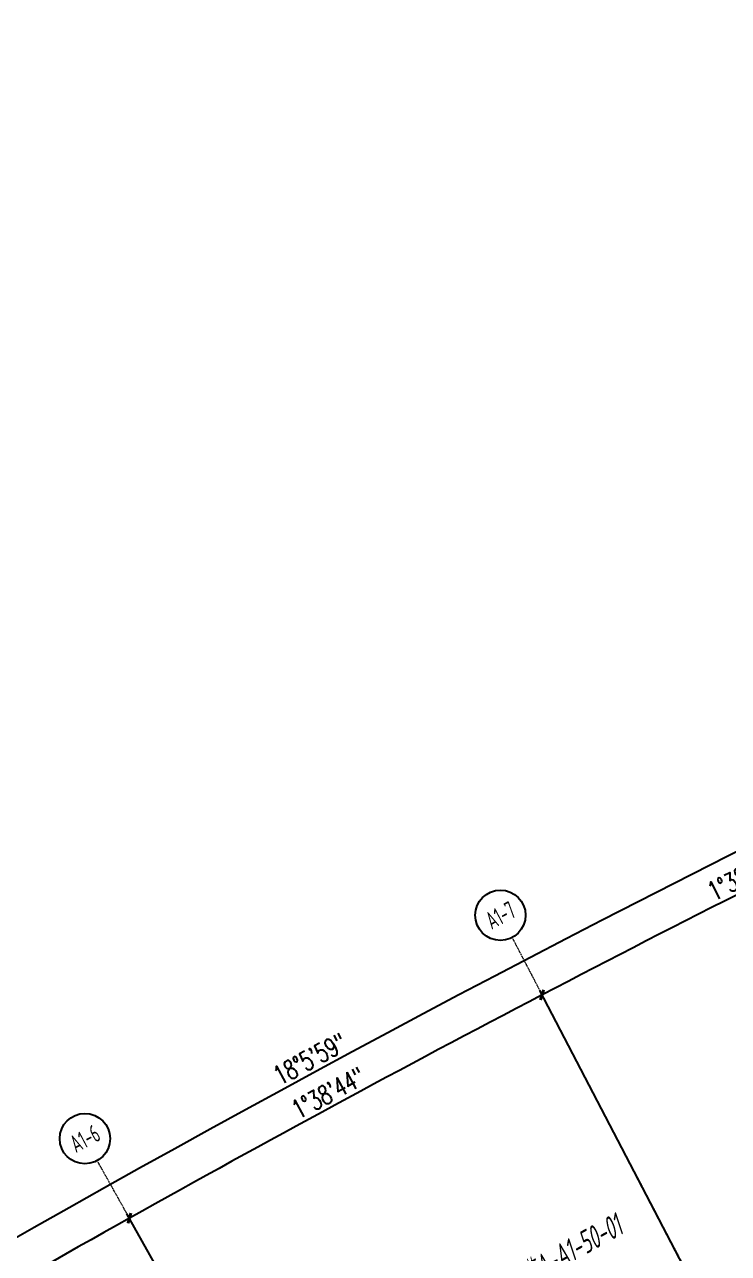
# Model space of a CAD drawing. Header units: millimetres. Extents: x 0 to 12095980, y -6694179 to 0.
# Drawn here: x 11618235 to 11632212, y -6411770 to -6387378 of the extents above; entities that cross this region are included whole.
import ezdxf
from ezdxf.enums import TextEntityAlignment as Align

# ---------------------------------------------------------------- set-up
doc = ezdxf.new("R2010")
doc.units = ezdxf.units.MM
doc.header["$LTSCALE"] = 10
doc.linetypes.add('A1-RG-AXIS$0$CENTER', pattern=[50.8, 31.75, -6.35, 6.35, -6.35])
doc.linetypes.add('A1-RI-F2$0$HIDDEN2', pattern=[0.1875, 0.125, -0.0625])
for name, color, linetype in [('A1-RD-2F$0$A-DIMS-1：100', 1, 'Continuous'), ('A1-RG-AXIS$0$A-SYMB-NAME', 13, 'Continuous'), ('A1-RG-AXIS$0$A2-RG-AXIS-150$0$A-DIMS-100', 1, 'Continuous'), ('A1-RI-F2$0$A-FUZHUXIAN', 55, 'A1-RI-F2$0$HIDDEN2'), ('A1-RI-F2$0$A-TEXT', 4, 'Continuous'), ('A1-RI-F2$0$A-TEXT1', 4, 'Continuous')]:
    doc.layers.add(name, color=color, linetype=linetype)
doc.layers.add('A1-RG-AXIS$0$A-GRID', color=1, linetype='A1-RG-AXIS$0$CENTER', lineweight=9)
doc.styles.add('A1-RD-2F$0$XD2008', font='xd-hzs.shx', dxfattribs={"width": 0.7, "bigfont": 'xd-hztxt.shx'})
doc.styles.add('A1-RG-AXIS$0$A1-RG-AXIS$0$XD2008', font='xd-hzs.shx', dxfattribs={"width": 0.7, "bigfont": 'xd-hztxt.shx'})
doc.styles.add('A1-RG-AXIS$0$A2-RG-AXIS-150$0$XD2008', font='romans.shx', dxfattribs={"width": 0.7})
doc.styles.add('A1-RI-F2$0$ECADI', font='gbeitc.shx', dxfattribs={"width": 0.7, "bigfont": 'gbcbig.shx'})
doc.dimstyles.new('A1-RD-2F$0$XD100$0', dxfattribs={"dimscale": 100, "dimtxt": 3.5, "dimasz": 2, "dimexe": 1, "dimexo": 2, "dimgap": 1, "dimtad": 1, "dimdec": 0, "dimdsep": 46, "dimtxsty": 'A1-RD-2F$0$XD2008', "dimblk": 'A1-RD-2F$0$_ArchTick', "dimblk1": 'A1-RD-2F$0$_ArchTick', "dimblk2": 'A1-RD-2F$0$_ArchTick', "dimsah": 1, "dimcen": 2.5, "dimclrd": 1, "dimclre": 1, "dimclrt": 4, "dimaunit": 1, "dimadec": 0, "dimazin": 0, "dimtfac": 1, "dimtdec": 0, "dimtix": 1, "dimtmove": 2, "dimatfit": 3, "dimfxl": 1, "dimtolj": 1, "dimtzin": 0, "dimarcsym": 0})
doc.dimstyles.new('A1-RG-AXIS$0$A2-RG-AXIS-150$0$XD100', dxfattribs={"dimscale": 100, "dimtxt": 5.5, "dimasz": 1.5, "dimexe": 1, "dimexo": 2, "dimgap": 0.5, "dimtad": 1, "dimdec": 0, "dimdsep": 46, "dimtxsty": 'A1-RG-AXIS$0$A2-RG-AXIS-150$0$XD2008', "dimblk": 'A1-RG-AXIS$0$A2-RG-AXIS-150$0$_ArchTick', "dimcen": 2.5, "dimclrt": 4, "dimaunit": 1, "dimadec": 3, "dimazin": 0, "dimtfac": 1, "dimtdec": 0, "dimtix": 1, "dimtmove": 0, "dimatfit": 3, "dimfxl": 1, "dimtolj": 1, "dimtzin": 0, "dimarcsym": 0})

# ---------------------------------------------------------------- blocks, each defined once
blk = doc.blocks.new('A1-RD-2F$0$_ArchTick')
at = {"color": 0, "linetype": 'ByBlock', "const_width": 0.4}
blk.add_lwpolyline([(-0.5, -0.5), (0.5, 0.5)], dxfattribs=at)
blk = doc.blocks.new('*D707')
at = {"layer": 'A1-RD-2F$0$A-DIMS-1：100', "color": 1, "linetype": 'ByBlock', "lineweight": -2, "transparency": 16777216}
for p, q in [((11634453, -6411972), (11634035, -6411161)), ((11634081, -6411250), (11632081, -6412282)), ((11632453, -6413003), (11632035, -6412193))]:
    blk.add_line(p, q, dxfattribs=at)
at = {"layer": 'A1-RD-2F$0$A-DIMS-1：100', "color": 1, "linetype": 'ByBlock', "lineweight": -2, "transparency": 16777216, "xscale": 100, "yscale": 100, "zscale": 100}
for p, rotation in [((11634081, -6411250), 27.28962171275691), ((11632081, -6412282), 207.2896217127569)]:
    blk.add_blockref('A1-RD-2F$0$_ArchTick', p, dxfattribs=dict(at, rotation=rotation))
at = {"layer": 'A1-RD-2F$0$A-DIMS-1：100', "color": 4, "linetype": 'ByBlock', "transparency": 16777216, "insert": (11632955, -6411522), "char_height": 350, "attachment_point": 5, "rotation": 27.2896, "style": 'A1-RD-2F$0$XD2008'}
blk.add_mtext('\\A1;2250', dxfattribs=at)
blk = doc.blocks.new('A1-RG-AXIS$0$A2-RG-AXIS-150$0$_ArchTick')
at = {"color": 0, "linetype": 'ByBlock', "const_width": 0.4}
blk.add_lwpolyline([(-0.5, -0.5), (0.5, 0.5)], dxfattribs=at)
blk = doc.blocks.new('*D722')
at = {"layer": 'A1-RG-AXIS$0$A2-RG-AXIS-150$0$A-DIMS-100', "color": 0, "lineweight": -2, "ltscale": 3, "transparency": 16777216}
for p, q in [((11670910, -6387267), (11670916, -6387284)), ((11580897, -6435951), (11580908, -6435965))]:
    blk.add_line(p, q, dxfattribs=at)
blk.add_arc((11778732, -6694179), 325182, 109.35703, 127.45663, dxfattribs=at)
at = {"layer": 'A1-RG-AXIS$0$A2-RG-AXIS-150$0$A-DIMS-100', "color": 0, "lineweight": -2, "ltscale": 3, "transparency": 16777216, "xscale": 150, "yscale": 150, "zscale": 150}
for p, rotation in [((11670949, -6387378), 19.35703132825471), ((11580969, -6436044), 217.4566338573137)]:
    blk.add_blockref('A1-RG-AXIS$0$A2-RG-AXIS-150$0$_ArchTick', p, dxfattribs=dict(at, rotation=rotation))
at = {"layer": 'A1-RG-AXIS$0$A2-RG-AXIS-150$0$A-DIMS-100', "color": 4, "ltscale": 3, "transparency": 16777216, "insert": (11623903, -6407911), "char_height": 375, "attachment_point": 5, "rotation": 28.4068, "style": 'A1-RG-AXIS$0$A2-RG-AXIS-150$0$XD2008'}
blk.add_mtext('\\A1;18°5\'59"', dxfattribs=at)
blk = doc.blocks.new('*D732')
at = {"layer": 'A1-RG-AXIS$0$A2-RG-AXIS-150$0$A-DIMS-100', "color": 0, "lineweight": -2, "ltscale": 3, "transparency": 16777216}
for p, q in [((11640117, -6409202), (11636786, -6402354)), ((11631991, -6413300), (11628465, -6406550))]:
    blk.add_line(p, q, dxfattribs=at)
blk.add_arc((11778732, -6694179), 324415, 115.9387, 117.58412, dxfattribs=at)
at = {"layer": 'A1-RG-AXIS$0$A2-RG-AXIS-150$0$A-DIMS-100', "color": 0, "lineweight": -2, "ltscale": 3, "transparency": 16777216, "xscale": 150, "yscale": 150, "zscale": 150}
for p, rotation in [((11636830, -6402444), 25.93870497519525), ((11628511, -6406639), 207.5841233869291)]:
    blk.add_blockref('A1-RG-AXIS$0$A2-RG-AXIS-150$0$_ArchTick', p, dxfattribs=dict(at, rotation=rotation))
at = {"layer": 'A1-RG-AXIS$0$A2-RG-AXIS-150$0$A-DIMS-100', "color": 4, "ltscale": 3, "transparency": 16777216, "insert": (11632532, -6404268), "char_height": 375, "attachment_point": 5, "rotation": 26.7614, "style": 'A1-RG-AXIS$0$A2-RG-AXIS-150$0$XD2008'}
blk.add_mtext('\\A1;1°38\'44"', dxfattribs=at)
blk = doc.blocks.new('*D733')
at = {"layer": 'A1-RG-AXIS$0$A2-RG-AXIS-150$0$A-DIMS-100', "color": 0, "lineweight": -2, "ltscale": 3, "transparency": 16777216}
for p, q in [((11631991, -6413300), (11628465, -6406550)), ((11623987, -6417629), (11620268, -6410984))]:
    blk.add_line(p, q, dxfattribs=at)
blk.add_arc((11778732, -6694179), 324415, 117.58412, 119.22954, dxfattribs=at)
at = {"layer": 'A1-RG-AXIS$0$A2-RG-AXIS-150$0$A-DIMS-100', "color": 0, "lineweight": -2, "ltscale": 3, "transparency": 16777216, "xscale": 150, "yscale": 150, "zscale": 150}
for p, rotation in [((11628511, -6406639), 27.58412338692894), ((11620317, -6411071), 209.2295417986643)]:
    blk.add_blockref('A1-RG-AXIS$0$A2-RG-AXIS-150$0$_ArchTick', p, dxfattribs=dict(at, rotation=rotation))
at = {"layer": 'A1-RG-AXIS$0$A2-RG-AXIS-150$0$A-DIMS-100', "color": 4, "ltscale": 3, "transparency": 16777216, "insert": (11624268, -6408585), "char_height": 375, "attachment_point": 5, "rotation": 28.4068, "style": 'A1-RG-AXIS$0$A2-RG-AXIS-150$0$XD2008'}
blk.add_mtext('\\A1;1°38\'44"', dxfattribs=at)
blk = doc.blocks.new('*D734')
at = {"layer": 'A1-RG-AXIS$0$A2-RG-AXIS-150$0$A-DIMS-100', "color": 0, "lineweight": -2, "ltscale": 3, "transparency": 16777216}
for p, q in [((11623987, -6417629), (11620268, -6410984)), ((11616110, -6422187), (11612202, -6415651))]:
    blk.add_line(p, q, dxfattribs=at)
blk.add_arc((11778732, -6694179), 324415, 119.22954, 120.87496, dxfattribs=at)
at = {"layer": 'A1-RG-AXIS$0$A2-RG-AXIS-150$0$A-DIMS-100', "color": 0, "lineweight": -2, "ltscale": 3, "transparency": 16777216, "xscale": 150, "yscale": 150, "zscale": 150}
for p, rotation in [((11620317, -6411071), 29.2295417986642), ((11612253, -6415736), 210.8749602103989)]:
    blk.add_blockref('A1-RG-AXIS$0$A2-RG-AXIS-150$0$_ArchTick', p, dxfattribs=dict(at, rotation=rotation))
at = {"layer": 'A1-RG-AXIS$0$A2-RG-AXIS-150$0$A-DIMS-100', "color": 4, "ltscale": 3, "transparency": 16777216, "insert": (11616131, -6413138), "char_height": 375, "attachment_point": 5, "rotation": 30.0523, "style": 'A1-RG-AXIS$0$A2-RG-AXIS-150$0$XD2008'}
blk.add_mtext('\\A1;1°38\'44"', dxfattribs=at)
blk = doc.blocks.new('A1-RG-AXIS$0$A1zhouhao')
at = {"color": 13}
blk.add_circle((11937809, -6402822), 500, dxfattribs=at)
at = {"style": 'A1-RG-AXIS$0$A1-RG-AXIS$0$XD2008', "width": 0.7}
blk.add_attdef('GRID', text='', height=500, dxfattribs=at).set_placement((11937809, -6402822), align=Align.MIDDLE)
blk = doc.blocks.new('A1-RD-2F')
at = {"layer": 'A1-RD-2F$0$A-DIMS-1：100', "color": 3, "linetype": 'ByBlock'}
dim = blk.add_aligned_dim(p1=(11634544.6, -6412149.2), p2=(11632544.9, -6413180.9), distance=-1011.6, dimstyle='A1-RD-2F$0$XD100$0', override={"dimasz": 1}, dxfattribs=at)
dim.commit()
dim.dimension.update_dxf_attribs({"geometry": '*D707', "text_midpoint": (11632954.8, -6411521.6)})
blk = doc.blocks.new('A1-RG-AXIS')
at = {"layer": 'A1-RG-AXIS$0$A-GRID', "linetype": 'A1-RG-AXIS$0$CENTER', "ltscale": 0.05}
blk.add_lwpolyline([(11682866.1, -6392336.6, 0.1037295), (11569674.9, -6456283.6, 0.1037295)], format="xyb", dxfattribs=at)
for points in [[(11627916.4, -6405500.3), (11647181.2, -6442375.3)], [(11640005.1, -6446256.5), (11619689.5, -6409949.9)]]:
    blk.add_lwpolyline(points, dxfattribs=at)
blk.add_arc((11778731.9, -6694178.6), 308600, 107.574373, 131.323037, dxfattribs=at)
at = {"layer": 'A1-RG-AXIS$0$A-GRID', "ltscale": 0.05}
blk.add_arc((11778731.9, -6694178.6), 301700, 107.53359, 131.336201, dxfattribs=at)
at = {"layer": 'A1-RG-AXIS$0$A-SYMB-NAME', "linetype": 'ByBlock'}
ref = blk.add_blockref('A1-RG-AXIS$0$A1zhouhao', (-1918717.9, -6356162.9), dxfattribs=dict(at, rotation=28.00000001429498))
ref.add_attrib('GRID', 'A1-7', dxfattribs={"layer": '0', "color": 4, "height": 350, "rotation": 28, "style": 'A1-RG-AXIS$0$A1-RG-AXIS$0$XD2008', "width": 0.7}).set_placement((11627684.9, -6405057.2), align=Align.MIDDLE)
ref = blk.add_blockref('A1-RG-AXIS$0$A1zhouhao', (-1926970.1, -6360596.8), dxfattribs=dict(at, rotation=28.00000001429498))
ref.add_attrib('GRID', 'A1-6', dxfattribs={"layer": '0', "color": 4, "height": 350, "rotation": 28, "style": 'A1-RG-AXIS$0$A1-RG-AXIS$0$XD2008', "width": 0.7}).set_placement((11619432.7, -6409491), align=Align.MIDDLE)
at = {"layer": 'A1-RG-AXIS$0$A2-RG-AXIS-150$0$A-DIMS-100', "ltscale": 3}
for base, p1, p2, picture, middle in [((11639299.9, -6400406.2), (11670976.3, -6387456), (11581018.9, -6436109.7), '*D722', (11623903.2, -6407910.6)), ((11634043.5, -6403815.8), (11640204.4, -6409382.2), (11632083.8, -6413477.3), '*D732', (11632532.4, -6404267.7)), ((11625765.7, -6408090.2), (11632083.8, -6413477.3), (11624084.3, -6417803.9), '*D733', (11624268.2, -6408585.3)), ((11617614, -6412600.4), (11624084.3, -6417803.9), (11616212.2, -6422358.4), '*D734', (11616131.3, -6413138.3))]:
    dim = blk.add_angular_dim_3p(base=base, center=(11778731.9, -6694178.6), p1=p1, p2=p2, dimstyle='A1-RG-AXIS$0$A2-RG-AXIS-150$0$XD100', override={"dimtxt": 3.75, "dimadec": 4}, dxfattribs=at)
    dim.commit()
    dim.dimension.update_dxf_attribs({"geometry": picture, "text_midpoint": middle})
blk = doc.blocks.new('A1-RI-F2')
at = {"layer": 'A1-RI-F2$0$A-FUZHUXIAN', "ltscale": 15}
blk.add_lwpolyline([(11697385.2, -6408952.1, 0.0114998), (11684356.2, -6412994.1), (11685659.5, -6416881.5, 0.0845607), (11599102.5, -6463333.2), (11592167, -6454412), (11594287.7, -6452776.4, 0), (11592699.6, -6450703.6, 0.0170298), (11576443.9, -6463978.8), (11589775.5, -6479462.1, -0.111917), (11700888.4, -6418975.6, -0.111917)], format="xyb", dxfattribs=at)
at = {"color": 3, "linetype": 'ByBlock'}
blk.add_blockref('A1-RD-2F', (0, 0), dxfattribs=at)
at = {"linetype": 'ByBlock'}
blk.add_blockref('A1-RG-AXIS', (0, 0), dxfattribs=at)
at = {"layer": 'A1-RI-F2$0$A-TEXT', "style": 'A1-RI-F2$0$ECADI', "width": 0.7}
blk.add_text('电梯A1-t1、t2详见建施A-A1-50-01', height=450, rotation=28.99146, dxfattribs=at).set_placement((11626131.7, -6413593.8, 0))
at = {"layer": 'A1-RI-F2$0$A-TEXT1', "style": 'A1-RI-F2$0$ECADI', "width": 0.7}
for tag, p in [('（-0.050）', (11749732.1, -6422418.7)), ('（结构标高）', (11757640.8, -6422418.7))]:
    blk.add_attdef(tag, p, '', height=375, dxfattribs=at)

msp = doc.modelspace()

# ---------------------------------------------------------------- block references
msp.add_blockref('A1-RI-F2', (0, 0))

doc.saveas('drawing.dxf')
